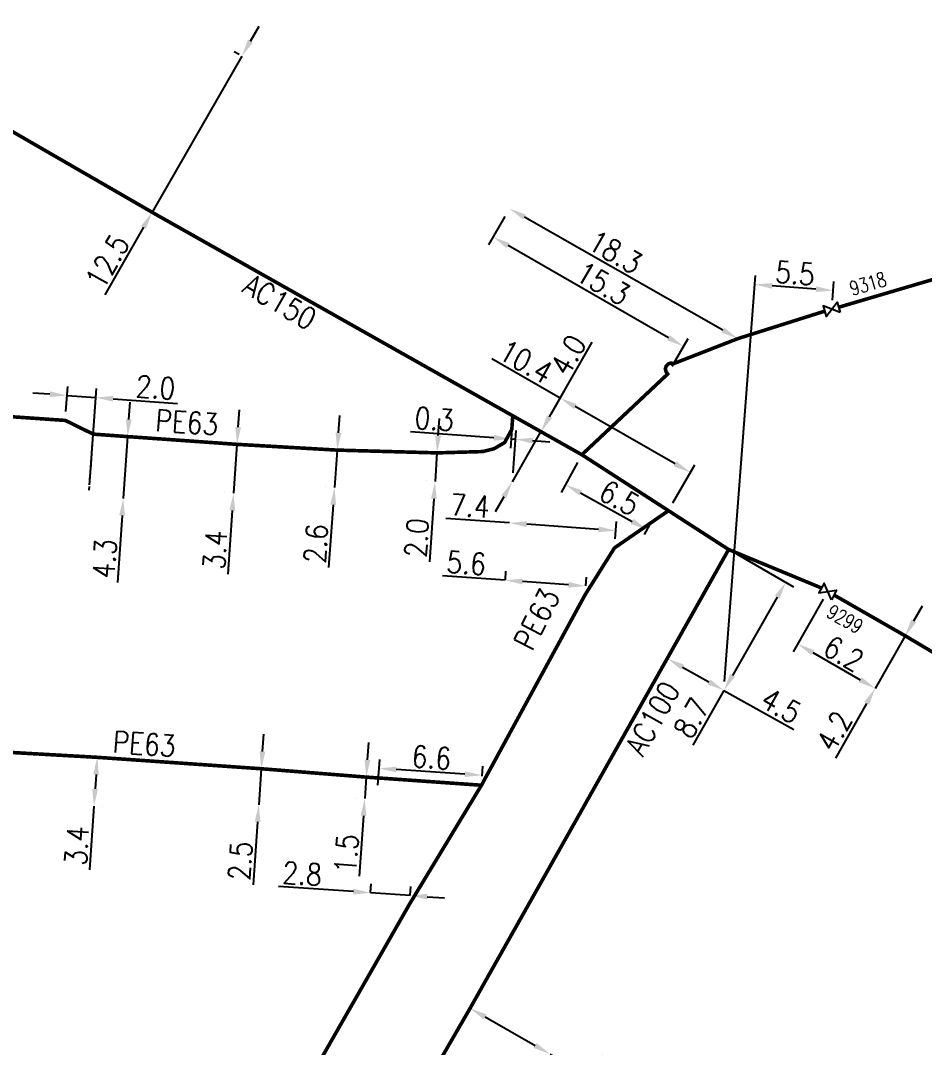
# Model space of a CAD drawing. Header units: millimetres. Extents: x 155997 to 157006, y 121209 to 122008.
# Drawn here: x 156614.9 to 156677.7, y 121591 to 121662.3 of the extents above; entities that cross this region are included whole.
import ezdxf
from ezdxf.enums import TextEntityAlignment as Align

# ---------------------------------------------------------------- set-up
doc = ezdxf.new("R2010")
doc.units = ezdxf.units.MM
for name, pattern in [('DASHED', [0.75, 0.5, -0.25]), ('L_100_AP', [14, 10, -1.5, 1, -1.5]), ('L_25_AP', [2000, 1000, 1000]), ('L_25_PE', [2000, 1000, 1000])]:
    doc.linetypes.add(name, pattern=pattern)
doc.layers.get('0').update_dxf_attribs({"linetype": 'CONTINUOUS'})
for name, color, linetype in [('L_140', 3, 'CONTINUOUS'), ('L_150', 1, 'CONTINUOUS'), ('L_300', 7, 'CONTINUOUS')]:
    doc.layers.add(name, color=color, linetype=linetype)
doc.styles.get("Standard").update_dxf_attribs({"font": 'romans.shx', "width": 0.85})
doc.dimstyles.get("Standard").update_dxf_attribs({"dimtxt": 1.5, "dimasz": 1.2, "dimexe": 0.625, "dimexo": 0.625, "dimgap": 0.25, "dimtad": 1, "dimdec": 1, "dimzin": 0, "dimdsep": 46, "dimtxsty": 'Standard', "dimcen": -0.5, "dimadec": 0, "dimazin": 0, "dimtfac": 1, "dimtdec": 1, "dimtmove": 0, "dimatfit": 3, "dimfxl": 0, "dimtolj": 1, "dimtzin": 0, "dimarcsym": 0})

# ---------------------------------------------------------------- blocks, each defined once
blk = doc.blocks.new('*D377')
at = {"layer": 'L_150', "color": 0, "linetype": 'Continuous', "lineweight": -2, "transparency": 16777216}
for p, q in [((156648.543, 121648.677), (156648.543, 121648.677)), ((156663.672, 121640.785), (156649.895, 121648.626)), ((156664.406, 121639.648), (156664.406, 121639.648))]:
    blk.add_line(p, q, dxfattribs=at)
at = {"layer": 'L_150', "color": 0, "linetype": 'Continuous', "transparency": 16777216}
for points in [[(156649.994, 121648.8), (156649.796, 121648.453), (156648.853, 121649.22)], [(156663.771, 121640.959), (156663.573, 121640.611), (156664.715, 121640.191)]]:
    blk.add_solid(points, dxfattribs=at)
at = {"layer": 'L_150', "color": 0, "linetype": 'Continuous', "transparency": 16777216, "insert": (156656.197, 121646.19), "char_height": 1.5, "attachment_point": 5, "rotation": 330.35218}
blk.add_mtext('\\A1;18.3', dxfattribs=at)
blk = doc.blocks.new('*D378')
at = {"layer": 'L_150', "color": 0, "linetype": 'Continuous', "lineweight": -2, "transparency": 16777216}
for p, q in [((156663.768, 121625.003), (156659.516, 121617.429)), ((156660.868, 121617.386), (156662.702, 121616.357)), ((156663.748, 121615.769), (156668.607, 121613.042))]:
    blk.add_line(p, q, dxfattribs=at)
at = {"layer": 'L_150', "color": 0, "linetype": 'Continuous', "transparency": 16777216}
for points in [[(156660.966, 121617.561), (156660.77, 121617.212), (156659.822, 121617.974)], [(156662.8, 121616.531), (156662.604, 121616.182), (156663.748, 121615.769)]]:
    blk.add_solid(points, dxfattribs=at)
at = {"layer": 'L_150', "color": 0, "linetype": 'Continuous', "transparency": 16777216, "insert": (156667.714, 121614.69), "char_height": 1.5, "attachment_point": 5, "rotation": 330.69015}
blk.add_mtext('\\A1;4.5', dxfattribs=at)
blk = doc.blocks.new('*D379')
at = {"layer": 'L_150', "color": 0, "linetype": 'Continuous', "lineweight": -2, "transparency": 16777216}
for p, q in [((156653.58, 121631.582), (156652.437, 121629.507)), ((156653.79, 121629.475), (156657.377, 121627.498)), ((156658.241, 121626.581), (156658.729, 121627.467))]:
    blk.add_line(p, q, dxfattribs=at)
at = {"layer": 'L_150', "color": 0, "linetype": 'Continuous', "transparency": 16777216}
for points in [[(156653.886, 121629.651), (156653.693, 121629.3), (156652.739, 121630.055)], [(156657.473, 121627.674), (156657.28, 121627.323), (156658.427, 121626.919)]]:
    blk.add_solid(points, dxfattribs=at)
at = {"layer": 'L_150', "color": 0, "linetype": 'Continuous', "transparency": 16777216, "insert": (156656.492, 121629.128), "char_height": 1.5, "attachment_point": 5, "rotation": 331.13817}
blk.add_mtext('\\A1;6.5', dxfattribs=at)
blk = doc.blocks.new('*D380')
at = {"layer": 'L_150', "color": 0, "linetype": 'Continuous', "lineweight": -2, "transparency": 16777216}
for p, q in [((156648.852, 121627.392), (156644.431, 121627.709)), ((156655.036, 121626.948), (156650.049, 121627.306)), ((156656.191, 121626.283), (156656.278, 121627.486))]:
    blk.add_line(p, q, dxfattribs=at)
at = {"layer": 'L_150', "color": 0, "linetype": 'Continuous', "transparency": 16777216}
for points in [[(156650.063, 121627.506), (156650.034, 121627.107), (156648.852, 121627.392)], [(156655.05, 121627.148), (156655.022, 121626.749), (156656.233, 121626.862)]]:
    blk.add_solid(points, dxfattribs=at)
at = {"layer": 'L_150', "color": 0, "linetype": 'Continuous', "transparency": 16777216, "insert": (156646.115, 121628.591), "char_height": 1.5, "attachment_point": 5, "rotation": 355.89567}
blk.add_mtext('\\A1;7.4', dxfattribs=at)
blk = doc.blocks.new('*D381')
at = {"layer": 'L_150', "color": 0, "linetype": 'Continuous', "lineweight": -2, "transparency": 16777216}
for p, q in [((156648.568, 121623.434), (156648.611, 121624.037)), ((156648.566, 121623.413), (156644.206, 121623.726)), ((156652.955, 121623.098), (156649.763, 121623.327)), ((156654.153, 121623.033), (156654.197, 121623.636))]:
    blk.add_line(p, q, dxfattribs=at)
at = {"layer": 'L_150', "color": 0, "linetype": 'Continuous', "transparency": 16777216}
for points in [[(156649.778, 121623.527), (156649.749, 121623.128), (156648.566, 121623.413)], [(156652.969, 121623.298), (156652.941, 121622.899), (156654.152, 121623.012)]]:
    blk.add_solid(points, dxfattribs=at)
at = {"layer": 'L_150', "color": 0, "linetype": 'Continuous', "transparency": 16777216, "insert": (156645.859, 121624.61), "char_height": 1.5, "attachment_point": 5, "rotation": 355.89567}
blk.add_mtext('\\A1;5.6', dxfattribs=at)
blk = doc.blocks.new('*D382')
at = {"layer": 'L_150', "color": 0, "linetype": 'Continuous', "lineweight": -2, "transparency": 16777216}
for p, q in [((156652.382, 121636.065), (156647.639, 121638.779)), ((156651.744, 121634.95), (156652.692, 121636.607)), ((156660.372, 121631.492), (156653.423, 121635.469)), ((156660.207, 121628.788), (156661.724, 121631.439))]:
    blk.add_line(p, q, dxfattribs=at)
at = {"layer": 'L_150', "color": 0, "linetype": 'Continuous', "transparency": 16777216}
for points in [[(156653.523, 121635.642), (156653.324, 121635.295), (156652.382, 121636.065)], [(156660.471, 121631.666), (156660.273, 121631.319), (156661.414, 121630.896)]]:
    blk.add_solid(points, dxfattribs=at)
at = {"layer": 'L_150', "color": 0, "linetype": 'Continuous', "transparency": 16777216, "insert": (156649.987, 121638.588), "char_height": 1.5, "attachment_point": 5, "rotation": 330.21988}
blk.add_mtext('\\A1;10.4', dxfattribs=at)
blk = doc.blocks.new('*D471')
at = {"layer": 'L_150', "color": 0, "linetype": 'Continuous', "lineweight": -2, "ltscale": 0.5, "transparency": 16777216}
for p, q in [((156630.864, 121660.841), (156631.462, 121661.882)), ((156630.266, 121659.801), (156624.041, 121648.961)), ((156630.073, 121659.912), (156629.724, 121660.112)), ((156623.847, 121649.073), (156623.499, 121649.273)), ((156623.443, 121647.921), (156620.752, 121643.235))]:
    blk.add_line(p, q, dxfattribs=at)
at = {"layer": 'L_150', "color": 0, "linetype": 'Continuous', "ltscale": 0.5, "transparency": 16777216}
for points in [[(156630.691, 121660.941), (156631.038, 121660.742), (156630.266, 121659.801)], [(156623.27, 121648.02), (156623.617, 121647.821), (156624.041, 121648.961)]]:
    blk.add_solid(points, dxfattribs=at)
at = {"layer": 'L_150', "color": 0, "linetype": 'Continuous', "ltscale": 0.5, "transparency": 16777216, "insert": (156620.932, 121645.556), "char_height": 1.5, "attachment_point": 5, "rotation": 60.12921}
blk.add_mtext('\\A1;12.5', dxfattribs=at)
blk = doc.blocks.new('*D472')
at = {"layer": 'L_150', "color": 0, "linetype": 'Continuous', "lineweight": -2, "ltscale": 0.5, "transparency": 16777216}
for p, q in [((156651.64, 121634.768), (156654.599, 121639.939)), ((156649.057, 121630.255), (156651.044, 121633.727)), ((156648.461, 121629.213), (156647.865, 121628.172))]:
    blk.add_line(p, q, dxfattribs=at)
at = {"layer": 'L_150', "color": 0, "linetype": 'Continuous', "ltscale": 0.5, "transparency": 16777216}
for points in [[(156651.466, 121634.868), (156651.814, 121634.669), (156651.044, 121633.727)], [(156648.288, 121629.313), (156648.635, 121629.114), (156649.057, 121630.255)]]:
    blk.add_solid(points, dxfattribs=at)
at = {"layer": 'L_150', "color": 0, "linetype": 'Continuous', "ltscale": 0.5, "transparency": 16777216, "insert": (156652.943, 121639.059), "char_height": 1.5, "attachment_point": 5, "rotation": 60.21988}
blk.add_mtext('\\A1;4.0', dxfattribs=at)
blk = doc.blocks.new('*D481')
at = {"layer": 'L_150', "color": 0, "linetype": 'Continuous', "lineweight": -2, "ltscale": 0.5, "transparency": 16777216}
for p, q in [((156643.903, 121633.455), (156643.986, 121634.652)), ((156643.197, 121632.301), (156643.197, 121632.301)), ((156643.821, 121632.258), (156643.683, 121630.263)), ((156643.06, 121630.306), (156643.06, 121630.306)), ((156643.6, 121629.065), (156643.3, 121624.704))]:
    blk.add_line(p, q, dxfattribs=at)
at = {"layer": 'L_150', "color": 0, "linetype": 'Continuous', "ltscale": 0.5, "transparency": 16777216}
for points in [[(156643.704, 121633.469), (156644.103, 121633.441), (156643.821, 121632.258)], [(156643.401, 121629.079), (156643.8, 121629.052), (156643.683, 121630.263)]]:
    blk.add_solid(points, dxfattribs=at)
at = {"layer": 'L_150', "color": 0, "linetype": 'Continuous', "ltscale": 0.5, "transparency": 16777216, "insert": (156642.411, 121626.355), "char_height": 1.5, "attachment_point": 5, "rotation": 86.05481}
blk.add_mtext('\\A1;2.0', dxfattribs=at)
blk = doc.blocks.new('*D482')
at = {"layer": 'L_150', "color": 0, "linetype": 'Continuous', "lineweight": -2, "ltscale": 0.5, "transparency": 16777216}
for p, q in [((156636.979, 121633.647), (156637.067, 121634.843)), ((156636.268, 121632.495), (156636.268, 121632.495)), ((156636.891, 121632.45), (156636.701, 121629.857)), ((156636.078, 121629.902), (156636.078, 121629.902)), ((156636.613, 121628.66), (156636.293, 121624.3))]:
    blk.add_line(p, q, dxfattribs=at)
at = {"layer": 'L_150', "color": 0, "linetype": 'Continuous', "ltscale": 0.5, "transparency": 16777216}
for points in [[(156636.78, 121633.661), (156637.179, 121633.632), (156636.891, 121632.45)], [(156636.414, 121628.675), (156636.813, 121628.645), (156636.701, 121629.857)]]:
    blk.add_solid(points, dxfattribs=at)
at = {"layer": 'L_150', "color": 0, "linetype": 'Continuous', "ltscale": 0.5, "transparency": 16777216, "insert": (156635.412, 121625.955), "char_height": 1.5, "attachment_point": 5, "rotation": 85.80298}
blk.add_mtext('\\A1;2.6', dxfattribs=at)
blk = doc.blocks.new('*D483')
at = {"layer": 'L_150', "color": 0, "linetype": 'Continuous', "lineweight": -2, "ltscale": 0.5, "transparency": 16777216}
for p, q in [((156630.014, 121634.047), (156630.099, 121635.244)), ((156629.307, 121632.893), (156629.307, 121632.893)), ((156629.93, 121632.85), (156629.691, 121629.458)), ((156629.068, 121629.502), (156629.068, 121629.502)), ((156629.607, 121628.261), (156629.296, 121623.84))]:
    blk.add_line(p, q, dxfattribs=at)
at = {"layer": 'L_150', "color": 0, "linetype": 'Continuous', "ltscale": 0.5, "transparency": 16777216}
for points in [[(156629.815, 121634.061), (156630.214, 121634.033), (156629.93, 121632.85)], [(156629.408, 121628.275), (156629.807, 121628.247), (156629.691, 121629.458)]]:
    blk.add_solid(points, dxfattribs=at)
at = {"layer": 'L_150', "color": 0, "linetype": 'Continuous', "ltscale": 0.5, "transparency": 16777216, "insert": (156628.412, 121625.522), "char_height": 1.5, "attachment_point": 5, "rotation": 85.97371}
blk.add_mtext('\\A1;3.4', dxfattribs=at)
blk = doc.blocks.new('*D484')
at = {"layer": 'L_150', "color": 0, "linetype": 'Continuous', "lineweight": -2, "ltscale": 0.5, "transparency": 16777216}
for p, q in [((156622.42, 121634.585), (156622.504, 121635.782)), ((156622.335, 121633.388), (156622.033, 121629.098)), ((156621.949, 121627.901), (156621.622, 121623.258))]:
    blk.add_line(p, q, dxfattribs=at)
at = {"layer": 'L_150', "color": 0, "linetype": 'Continuous', "ltscale": 0.5, "transparency": 16777216}
for points in [[(156622.22, 121634.599), (156622.619, 121634.571), (156622.335, 121633.388)], [(156621.75, 121627.915), (156622.149, 121627.887), (156622.033, 121629.098)]]:
    blk.add_solid(points, dxfattribs=at)
at = {"layer": 'L_150', "color": 0, "linetype": 'Continuous', "ltscale": 0.5, "transparency": 16777216, "insert": (156620.736, 121624.91), "char_height": 1.5, "attachment_point": 5, "rotation": 85.97371}
blk.add_mtext('\\A1;4.3', dxfattribs=at)
blk = doc.blocks.new('*D485')
at = {"layer": 'L_150', "color": 0, "linetype": 'Continuous', "lineweight": -2, "ltscale": 0.5, "transparency": 16777216}
for p, q in [((156649.04, 121634.208), (156648.924, 121632.595)), ((156647.772, 121633.305), (156641.986, 121633.72)), ((156649.102, 121630.878), (156649.313, 121633.821)), ((156649.268, 121633.197), (156648.969, 121633.219)), ((156650.465, 121633.111), (156651.662, 121633.025))]:
    blk.add_line(p, q, dxfattribs=at)
at = {"layer": 'L_150', "color": 0, "linetype": 'Continuous', "ltscale": 0.5, "transparency": 16777216}
for points in [[(156647.787, 121633.504), (156647.758, 121633.105), (156648.969, 121633.219)], [(156650.48, 121633.311), (156650.451, 121632.912), (156649.268, 121633.197)]]:
    blk.add_solid(points, dxfattribs=at)
at = {"layer": 'L_150', "color": 0, "linetype": 'Continuous', "ltscale": 0.5, "transparency": 16777216, "insert": (156643.639, 121634.604), "char_height": 1.5, "attachment_point": 5, "rotation": 355.89567}
blk.add_mtext('\\A1;0.3', dxfattribs=at)
blk = doc.blocks.new('*D429')
at = {"layer": 'L_150', "color": 0, "linetype": 'Continuous', "lineweight": -2, "ltscale": 0.5, "transparency": 16777216}
for p, q in [((156618.056, 121635.133), (156618.18, 121636.865)), ((156616.939, 121636.328), (156615.742, 121636.414)), ((156618.136, 121636.242), (156620.131, 121636.099)), ((156619.714, 121630.3), (156620.175, 121636.722)), ((156621.328, 121636.013), (156625.792, 121635.692))]:
    blk.add_line(p, q, dxfattribs=at)
at = {"layer": 'L_150', "color": 0, "linetype": 'Continuous', "ltscale": 0.5, "transparency": 16777216}
for points in [[(156616.953, 121636.527), (156616.924, 121636.128), (156618.136, 121636.242)], [(156621.342, 121636.212), (156621.313, 121635.813), (156620.131, 121636.099)]]:
    blk.add_solid(points, dxfattribs=at)
at = {"layer": 'L_150', "color": 0, "linetype": 'Continuous', "ltscale": 0.5, "transparency": 16777216, "insert": (156624.282, 121636.803), "char_height": 1.5, "attachment_point": 5, "rotation": 355.89352}
blk.add_mtext('\\A1;2.0', dxfattribs=at)
blk = doc.blocks.new('*D684')
at = {"layer": 'L_150', "color": 0, "linetype": 'Continuous', "lineweight": -2, "transparency": 16777216}
for p, q in [((156620.849, 121611.078), (156620.849, 121611.078)), ((156620.144, 121609.923), (156620.077, 121608.926)), ((156619.996, 121607.728), (156619.697, 121603.306)), ((156620.62, 121607.686), (156620.62, 121607.686))]:
    blk.add_line(p, q, dxfattribs=at)
at = {"layer": 'L_150', "color": 0, "linetype": 'Continuous', "transparency": 16777216}
for points in [[(156619.945, 121609.937), (156620.344, 121609.91), (156620.225, 121611.121)], [(156619.877, 121608.939), (156620.276, 121608.912), (156619.996, 121607.728)]]:
    blk.add_solid(points, dxfattribs=at)
at = {"layer": 'L_150', "color": 0, "linetype": 'Continuous', "transparency": 16777216, "insert": (156618.808, 121604.986), "char_height": 1.5, "attachment_point": 5, "rotation": 86.13276}
blk.add_mtext('\\A1;3.4', dxfattribs=at)
blk = doc.blocks.new('*D685')
at = {"layer": 'L_150', "color": 0, "linetype": 'Continuous', "lineweight": -2, "transparency": 16777216}
for p, q in [((156631.702, 121611.525), (156631.786, 121612.722)), ((156631.617, 121610.328), (156631.441, 121607.834)), ((156631.357, 121606.637), (156631.049, 121602.277))]:
    blk.add_line(p, q, dxfattribs=at)
at = {"layer": 'L_150', "color": 0, "linetype": 'Continuous', "transparency": 16777216}
for points in [[(156631.502, 121611.539), (156631.901, 121611.511), (156631.617, 121610.328)], [(156631.157, 121606.651), (156631.556, 121606.623), (156631.441, 121607.834)]]:
    blk.add_solid(points, dxfattribs=at)
at = {"layer": 'L_150', "color": 0, "linetype": 'Continuous', "transparency": 16777216, "insert": (156630.163, 121603.929), "char_height": 1.5, "attachment_point": 5, "rotation": 85.96203}
blk.add_mtext('\\A1;2.5', dxfattribs=at)
blk = doc.blocks.new('*D686')
at = {"layer": 'L_150', "color": 0, "linetype": 'Continuous', "lineweight": -2, "transparency": 16777216}
for p, q in [((156638.991, 121610.944), (156639.076, 121612.141)), ((156638.283, 121609.791), (156638.283, 121609.791)), ((156638.907, 121609.747), (156638.801, 121608.251)), ((156638.178, 121608.295), (156638.178, 121608.295)), ((156638.717, 121607.054), (156638.422, 121602.875))]:
    blk.add_line(p, q, dxfattribs=at)
at = {"layer": 'L_150', "color": 0, "linetype": 'Continuous', "transparency": 16777216}
for points in [[(156638.792, 121610.958), (156639.191, 121610.93), (156638.907, 121609.747)], [(156638.517, 121607.068), (156638.916, 121607.04), (156638.801, 121608.251)]]:
    blk.add_solid(points, dxfattribs=at)
at = {"layer": 'L_150', "color": 0, "linetype": 'Continuous', "transparency": 16777216, "insert": (156637.53, 121604.436), "char_height": 1.5, "attachment_point": 5, "rotation": 85.96631}
blk.add_mtext('\\A1;1.5', dxfattribs=at)
blk = doc.blocks.new('*D687')
at = {"layer": 'L_150', "color": 0, "linetype": 'Continuous', "lineweight": -2, "transparency": 16777216}
for p, q in [((156638.011, 121601.797), (156632.81, 121602.156)), ((156639.209, 121601.735), (156639.251, 121602.338)), ((156641.953, 121601.546), (156641.994, 121602.149)), ((156641.951, 121601.525), (156639.208, 121601.714)), ((156643.148, 121601.443), (156644.346, 121601.36))]:
    blk.add_line(p, q, dxfattribs=at)
at = {"layer": 'L_150', "color": 0, "linetype": 'Continuous', "transparency": 16777216}
for points in [[(156638.024, 121601.996), (156637.997, 121601.597), (156639.208, 121601.714)], [(156643.162, 121601.642), (156643.135, 121601.243), (156641.951, 121601.525)]]:
    blk.add_solid(points, dxfattribs=at)
at = {"layer": 'L_150', "color": 0, "linetype": 'Continuous', "transparency": 16777216, "insert": (156634.461, 121603.044), "char_height": 1.5, "attachment_point": 5, "rotation": 356.05472}
blk.add_mtext('\\A1;2.8', dxfattribs=at)
blk = doc.blocks.new('*D688')
at = {"layer": 'L_150', "color": 0, "linetype": 'Continuous', "lineweight": -2, "transparency": 16777216}
for p, q in [((156639.721, 121609.181), (156639.84, 121610.974)), ((156646.949, 121609.807), (156646.995, 121610.5)), ((156645.756, 121609.956), (156640.996, 121610.271))]:
    blk.add_line(p, q, dxfattribs=at)
at = {"layer": 'L_150', "color": 0, "linetype": 'Continuous', "transparency": 16777216}
for points in [[(156641.009, 121610.47), (156640.983, 121610.071), (156639.798, 121610.35)], [(156645.769, 121610.155), (156645.743, 121609.756), (156646.953, 121609.876)]]:
    blk.add_solid(points, dxfattribs=at)
at = {"layer": 'L_150', "color": 0, "linetype": 'Continuous', "transparency": 16777216, "insert": (156643.442, 121611.111), "char_height": 1.5, "attachment_point": 5, "rotation": 356.21387}
blk.add_mtext('\\A1;6.6', dxfattribs=at)
blk = doc.blocks.new('*D919')
at = {"layer": 'L_150', "color": 0, "linetype": 'Continuous', "lineweight": -2, "transparency": 16777216}
for p, q in [((156647.159, 121593.099), (156650.632, 121591.115)), ((156651.674, 121590.519), (156656.686, 121587.655))]:
    blk.add_line(p, q, dxfattribs=at)
at = {"layer": 'L_150', "color": 0, "linetype": 'Continuous', "transparency": 16777216}
for points in [[(156647.259, 121593.273), (156647.06, 121592.926), (156646.118, 121593.695)], [(156650.732, 121591.288), (156650.533, 121590.941), (156651.674, 121590.519)]]:
    blk.add_solid(points, dxfattribs=at)
at = {"layer": 'L_150', "color": 0, "linetype": 'Continuous', "transparency": 16777216, "insert": (156655.806, 121589.31), "char_height": 1.5, "attachment_point": 5, "rotation": 330.25187}
blk.add_mtext('\\A1;6.4', dxfattribs=at)
blk = doc.blocks.new('*D922')
at = {"layer": 'L_300', "color": 0, "linetype": 'Continuous', "lineweight": -2, "transparency": 16777216}
for p, q in [((156671.498, 121622.323), (156676.88, 121619.245)), ((156676.934, 121620.597), (156677.529, 121621.639)), ((156676.338, 121619.556), (156674.253, 121615.91)), ((156673.657, 121614.868), (156671.487, 121611.073))]:
    blk.add_line(p, q, dxfattribs=at)
at = {"layer": 'L_300', "color": 0, "linetype": 'Continuous', "transparency": 16777216}
for points in [[(156676.76, 121620.697), (156677.107, 121620.498), (156676.338, 121619.556)], [(156673.483, 121614.967), (156673.83, 121614.769), (156674.253, 121615.91)]]:
    blk.add_solid(points, dxfattribs=at)
at = {"layer": 'L_300', "color": 0, "linetype": 'Continuous', "transparency": 16777216, "insert": (156671.406, 121612.946), "char_height": 1.5, "attachment_point": 5, "rotation": 60.23335}
blk.add_mtext('\\A1;4.2', dxfattribs=at)
blk = doc.blocks.new('*D923')
at = {"layer": 'L_300', "color": 0, "linetype": 'Continuous', "lineweight": -2, "transparency": 16777216}
for p, q in [((156670.646, 121622.091), (156668.56, 121618.445)), ((156669.912, 121618.392), (156673.211, 121616.506))]:
    blk.add_line(p, q, dxfattribs=at)
at = {"layer": 'L_300', "color": 0, "linetype": 'Continuous', "transparency": 16777216}
for points in [[(156670.012, 121618.566), (156669.813, 121618.219), (156668.871, 121618.988)], [(156673.31, 121616.679), (156673.112, 121616.332), (156674.253, 121615.91)]]:
    blk.add_solid(points, dxfattribs=at)
at = {"layer": 'L_300', "color": 0, "linetype": 'Continuous', "transparency": 16777216, "insert": (156672.058, 121618.317), "char_height": 1.5, "attachment_point": 5, "rotation": 330.23335}
blk.add_mtext('\\A1;6.2', dxfattribs=at)
blk = doc.blocks.new('*D924')
at = {"layer": 'L_300', "color": 0, "linetype": 'Continuous', "lineweight": -2, "transparency": 16777216}
for p, q in [((156663.796, 121616.393), (156665.946, 121644.57)), ((156671.281, 121642.856), (156671.38, 121644.155)), ((156670.136, 121643.623), (156667.095, 121643.855))]:
    blk.add_line(p, q, dxfattribs=at)
at = {"layer": 'L_300', "color": 0, "linetype": 'Continuous', "transparency": 16777216}
for points in [[(156667.11, 121644.054), (156667.08, 121643.656), (156665.898, 121643.946)], [(156670.151, 121643.822), (156670.121, 121643.424), (156671.333, 121643.532)]]:
    blk.add_solid(points, dxfattribs=at)
at = {"layer": 'L_300', "color": 0, "linetype": 'Continuous', "transparency": 16777216, "insert": (156668.692, 121644.736), "char_height": 1.5, "attachment_point": 5, "rotation": 355.63561}
blk.add_mtext('\\A1;5.5', dxfattribs=at)
blk = doc.blocks.new('*D925')
at = {"layer": 'L_150', "color": 0, "linetype": 'Continuous', "lineweight": -2, "transparency": 16777216}
for p, q in [((156648.541, 121648.678), (156647.407, 121646.704)), ((156659.902, 121640.248), (156648.759, 121646.648)), ((156660.152, 121638.275), (156661.254, 121640.193))]:
    blk.add_line(p, q, dxfattribs=at)
at = {"layer": 'L_150', "color": 0, "linetype": 'Continuous', "transparency": 16777216}
for points in [[(156648.859, 121646.822), (156648.66, 121646.475), (156647.719, 121647.246)], [(156660.002, 121640.422), (156659.802, 121640.075), (156660.943, 121639.651)]]:
    blk.add_solid(points, dxfattribs=at)
at = {"layer": 'L_150', "color": 0, "linetype": 'Continuous', "transparency": 16777216, "insert": (156655.35, 121644.016), "char_height": 1.5, "attachment_point": 5, "rotation": 330.12921}
blk.add_mtext('\\A1;15.3', dxfattribs=at)
blk = doc.blocks.new('*D936')
at = {"layer": 'L_150', "color": 0, "linetype": 'Continuous', "lineweight": -2, "transparency": 16777216}
for p, q in [((156664.616, 121625.238), (156668.585, 121622.968)), ((156667.447, 121622.236), (156664.344, 121616.811)), ((156663.748, 121615.769), (156661.578, 121611.975))]:
    blk.add_line(p, q, dxfattribs=at)
at = {"layer": 'L_150', "color": 0, "linetype": 'Continuous', "transparency": 16777216}
for points in [[(156667.273, 121622.336), (156667.62, 121622.137), (156668.042, 121623.278)], [(156664.17, 121616.91), (156664.517, 121616.712), (156663.748, 121615.769)]]:
    blk.add_solid(points, dxfattribs=at)
at = {"layer": 'L_150', "color": 0, "linetype": 'Continuous', "transparency": 16777216, "insert": (156661.497, 121613.848), "char_height": 1.5, "attachment_point": 5, "rotation": 60.23335}
blk.add_mtext('\\A1;8.7', dxfattribs=at)
blk = doc.blocks.new('L_300_09')
at = {"color": 0, "linetype": 'Continuous', "flags": 128}
blk.add_lwpolyline([(0.5, -0.375), (-0.5, 0.375), (-0.5, -0.375), (0.5, 0.375), (0.5, -0.375)], dxfattribs=at)
at = {"color": 0, "linetype": 'Continuous', "width": 0.75}
blk.add_attdef('NUM', text='', height=1, dxfattribs=at).set_placement((0, 1.691), align=Align.MIDDLE_CENTER)
at = {"color": 0, "linetype": 'Continuous', "width": 0.75, "flags": 3}
for tag, p in [('DEF_LEG', (0, -5)), ('DEF_COUP', (0, -7.5)), ('DEF_TYPE', (0, -10))]:
    blk.add_attdef(tag, text='', height=1.2, dxfattribs=at).set_placement(p, align=Align.MIDDLE)

msp = doc.modelspace()

# ---------------------------------------------------------------- linework, layer by layer
at = {"layer": 'L_140', "linetype": 'L_100_AP', "ltscale": 0.5, "const_width": 0.25, "flags": 128}
msp.add_lwpolyline([(156826.109, 121690.946), (156802.977, 121684.559), (156784.213, 121679.389), (156774.854, 121677.12), (156754.605, 121670.918), (156746.427, 121666.753), (156746.427, 121666.753), (156743.596, 121665.869), (156741.813, 121664.793), (156739.604, 121662.674), (156738.569, 121661.768), (156737.022, 121661.035), (156714.143, 121654.209), (156697.536, 121649.972), (156697.536, 121649.972), (156671.715, 121642.368)], dxfattribs=at)
at = {"layer": 'L_150', "linetype": 'L_25_AP', "ltscale": 0.5, "const_width": 0.25, "flags": 128}
for points in [[(156416.129, 121754.432), (156416.624, 121754.363), (156417.076, 121754.299), (156417.775, 121754.98), (156422.171, 121754.341), (156431.789, 121752.956), (156436.764, 121752.253), (156444.903, 121751.103), (156444.903, 121751.103), (156445.65, 121750.753), (156451.044, 121748.228), (156460.155, 121743.042), (156462.524, 121741.594), (156470.951, 121736.8), (156477.606, 121733.015), (156491.696, 121724.958), (156493.366, 121724.002), (156510.063, 121714.285), (156524.651, 121705.895), (156528.037, 121703.947), (156536.241, 121699.136), (156538.939, 121697.577), (156547.633, 121692.549), (156563.977, 121683.406), (156566.843, 121681.803), (156576.274, 121676.527), (156598.401, 121663.761), (156601.374, 121662.048), (156608.809, 121657.754), (156624.389, 121648.761), (156649.085, 121634.832), (156651.044, 121633.727), (156653.882, 121632.129), (156653.882, 121632.129), (156653.882, 121632.129), (156653.882, 121632.129), (156664.074, 121625.548), (156670.52, 121622.878)], [(156670.752, 121642.098), (156664.715, 121640.191), (156664.715, 121640.191), (156660.256, 121638.456), (156660.256, 121638.456), (156660.051, 121638.497), (156659.893, 121638.441), (156659.741, 121638.29), (156659.678, 121638.1), (156659.732, 121637.883), (156659.841, 121637.733), (156653.882, 121632.129)], [(156664.074, 121625.548), (156664.074, 121625.548), (156646.118, 121593.695), (156642.137, 121586.815), (156642.137, 121586.815), (156628.683, 121562.206), (156624.305, 121555.61), (156615.971, 121541.211), (156612.492, 121535.403), (156612.492, 121535.403), (156608.558, 121524.678), (156608.161, 121523.596), (156607.776, 121522.559), (156605.803, 121517.243), (156604.53, 121513.615), (156601.783, 121506.065), (156584.481, 121460.839), (156580.738, 121450.838), (156580.524, 121450.839), (156579.89, 121449.192)], [(156671.392, 121622.389), (156676.338, 121619.556), (156682.821, 121615.708), (156682.821, 121615.708), (156686.067, 121613.732), (156692.381, 121610.257), (156700.929, 121604.979), (156704.972, 121602.476), (156722.328, 121591.795), (156746.459, 121577.106), (156754.798, 121571.523), (156765.421, 121564.272), (156775.053, 121557.207), (156777.32, 121554.987), (156784.86, 121547.603), (156789.408, 121543.15), (156796.845, 121535.911), (156825.403, 121509.22), (156833.699, 121501.756), (156853.668, 121483.59), (156856.062, 121482.731), (156866.258, 121472.787), (156880.443, 121459.037), (156895.211, 121445.042), (156915.365, 121419.314), (156927.432, 121402.431)]]:
    msp.add_lwpolyline(points, dxfattribs=at)
at = {"layer": 'L_150', "linetype": 'L_25_PE', "ltscale": 0.5, "const_width": 0.25}
msp.add_lwpolyline([(156562.274, 121638.606), (156570.284, 121638.287), (156577.423, 121638.354), (156583.199, 121637.911), (156584.049, 121636.711), (156591.307, 121636.194), (156598.597, 121635.777), (156605.919, 121635.238), (156612.974, 121634.857), (156618.011, 121634.51), (156619.948, 121633.559), (156622.335, 121633.388), (156629.93, 121632.85), (156636.891, 121632.45), (156643.821, 121632.258), (156646.988, 121632.348), (156647.779, 121632.544), (156648.517, 121632.973), (156649.017, 121633.891), (156649.085, 121634.832)], dxfattribs=at)
at = {"layer": 'L_150', "color": 7, "linetype": 'DASHED', "ltscale": 0.5, "flags": 128}
msp.add_lwpolyline([(156619.669, 121629.676), (156619.948, 121633.559)], dxfattribs=at)
at = {"layer": 'L_150', "linetype": 'L_25_PE', "ltscale": 0.5, "const_width": 0.25, "flags": 128}
for points in [[(156659.897, 121628.245), (156656.147, 121625.66), (156654.109, 121622.41), (156646.908, 121609.183), (156646.908, 121609.183), (156641.91, 121600.922), (156625.026, 121571.4), (156623.87, 121569.379), (156613.929, 121551.992), (156610.227, 121545.286), (156609.034, 121543.203)], [(156593.783, 121610.238), (156600.435, 121609.874), (156605.407, 121609.53), (156606.858, 121610.227), (156610.439, 121609.985), (156611.448, 121611.617), (156611.448, 121611.617), (156620.225, 121611.121), (156631.617, 121610.328), (156638.907, 121609.747), (156646.908, 121609.183)]]:
    msp.add_lwpolyline(points, dxfattribs=at)

# ---------------------------------------------------------------- block references
at = {"layer": 'L_300', "ltscale": 0.5}
ref = msp.add_blockref('L_300_09', (156671.234, 121642.233), dxfattribs=dict(at, rotation=15.70214238129818))
ref.add_attrib('NUM', '9318', dxfattribs={"layer": '0', "color": 0, "linetype": 'Continuous', "height": 1, "rotation": 16.42209, "width": 0.75}).set_placement((156673.752, 121643.996), align=Align.MIDDLE_CENTER)
ref = msp.add_blockref('L_300_09', (156670.956, 121622.634), dxfattribs=dict(at, rotation=330.7081715116843))
ref.add_attrib('NUM', '9299', dxfattribs={"layer": '0', "color": 0, "linetype": 'Continuous', "height": 1, "rotation": 330.50484, "width": 0.75}).set_placement((156672.156, 121620.723), align=Align.MIDDLE_CENTER)

# ---------------------------------------------------------------- texts
at = {"layer": 'L_150', "linetype": 'Continuous', "width": 0.85}
for s, rotation, p in [('AC150', 329.57923, (156630.196, 121643.46)), ('PE63', 63.12539, (156650.435, 121618.436)), ('AC100', 60.58707, (156658.108, 121611.1)), ('PE63', 355.86537, (156621.251, 121611.464))]:
    msp.add_text(s, height=1.5, rotation=rotation, dxfattribs=at).set_placement(p)
at = {"layer": 'L_150', "linetype": 'Continuous', "ltscale": 0.5, "width": 0.85}
msp.add_text('PE63', height=1.5, rotation=355.94788, dxfattribs=at).set_placement((156624.219, 121633.785))

# ---------------------------------------------------------------- dimensions: what is measured, and where the dimension line sits
at = {"layer": 'L_150', "linetype": 'Continuous', "ltscale": 0.5}
for base, p1, p2, angle, picture, middle in [((156630.266, 121659.801), (156624.389, 121648.761), (156630.615, 121659.601), 240.12921, '*D471', (156621.799, 121645.058)), ((156649.057, 121630.255), (156651.044, 121633.727), (156649.057, 121630.255), 60.21988, '*D472', (156653.811, 121638.562)), ((156620.131, 121636.099), (156618.011, 121634.51), (156619.669, 121629.676), 175.89352, '*D429', (156624.21, 121635.806)), ((156622.033, 121629.098), (156622.335, 121633.388), (156622.033, 121629.098), 85.97371, '*D484', (156621.734, 121624.84)), ((156649.268, 121633.197), (156649.085, 121634.832), (156649.057, 121630.255), 175.89567, '*D485', (156643.567, 121633.606)), ((156629.691, 121629.458), (156629.93, 121632.85), (156629.691, 121629.458), 85.97371, '*D483', (156629.41, 121625.452)), ((156636.701, 121629.857), (156636.891, 121632.45), (156636.701, 121629.857), 85.80298, '*D482', (156636.409, 121625.882)), ((156643.683, 121630.263), (156643.821, 121632.258), (156643.683, 121630.263), 86.05481, '*D481', (156643.409, 121626.286))]:
    dim = msp.add_linear_dim(base=base, p1=p1, p2=p2, angle=angle, dimstyle='Standard', override={"dimatfit": 0}, dxfattribs=at)
    dim.commit()
    dim.dimension.update_dxf_attribs({"geometry": picture, "text_midpoint": middle, "dimtype": 160})
at = {"layer": 'L_150', "linetype": 'Continuous'}
for base, p1, p2, angle, picture, middle in [((156647.7186, 121647.2458), (156659.8412, 121637.7328), (156648.8525, 121649.2201), 330.12921, '*D925', (156654.8522, 121643.1486)), ((156648.853, 121649.22), (156664.715, 121640.191), (156648.853, 121649.22), 330.35218, '*D377', (156655.703, 121645.321)), ((156652.382, 121636.065), (156659.897, 121628.245), (156651.434, 121634.408), 330.21988, '*D382', (156649.49, 121637.72)), ((156658.427, 121626.919), (156653.882, 121632.129), (156657.94, 121626.034), 151.13817, '*D379', (156656.009, 121628.252)), ((156648.852, 121627.392), (156656.147, 121625.66), (156648.852, 121627.392), 355.89567, '*D380', (156646.043, 121627.594)), ((156648.566, 121623.413), (156654.109, 121622.41), (156648.523, 121622.81), 355.89567, '*D381', (156645.788, 121623.613)), ((156663.748, 121615.769), (156664.074, 121625.548), (156663.748, 121615.769), 150.69015, '*D378', (156667.224, 121613.818)), ((156663.748, 121615.7694), (156664.0739, 121625.5478), (156663.748, 121615.7694), 60.23335, '*D936', (156662.365, 121613.3512)), ((156631.441, 121607.834), (156631.617, 121610.328), (156631.441, 121607.834), 85.96203, '*D685', (156631.161, 121603.858)), ((156638.801, 121608.251), (156638.907, 121609.747), (156638.801, 121608.251), 85.96631, '*D686', (156638.527, 121604.366)), ((156619.996, 121607.728), (156620.225, 121611.121), (156619.996, 121607.728), 86.13276, '*D684', (156619.806, 121604.919)), ((156639.208, 121601.714), (156641.91, 121600.922), (156639.166, 121601.111), 356.05472, '*D687', (156634.392, 121602.047)), ((156651.674, 121590.519), (156646.118, 121593.695), (156651.674, 121590.519), 150.25187, '*D919', (156655.309, 121588.442))]:
    dim = msp.add_linear_dim(base=base, p1=p1, p2=p2, angle=angle, dimstyle='Standard', dxfattribs=at)
    dim.commit()
    dim.dimension.update_dxf_attribs({"geometry": picture, "text_midpoint": middle, "dimtype": 160})
dim = msp.add_linear_dim(base=(156639.798, 121610.35), p1=(156646.908, 121609.183), p2=(156639.68, 121608.557), angle=356.21387, text='6.6', dimstyle='Standard', dxfattribs=at)
dim.commit()
dim.dimension.update_dxf_attribs({"geometry": '*D688', "text_midpoint": (156643.376, 121610.113), "dimtype": 160})
at = {"layer": 'L_300', "linetype": 'Continuous'}
for base, p1, p2, angle, picture, middle in [((156665.898487092, 121643.946391597), (156671.233575676, 121642.233080364), (156663.748, 121615.7694), 355.63560813, '*D924', (156668.615585243, 121643.739020825)), ((156674.253, 121615.91), (156670.956, 121622.634), (156674.253, 121615.91), 150.23335, '*D923', (156671.562, 121617.449)), ((156674.253, 121615.91), (156670.956, 121622.634), (156674.253, 121615.91), 60.23335, '*D922', (156672.274, 121612.45))]:
    dim = msp.add_linear_dim(base=base, p1=p1, p2=p2, angle=angle, dimstyle='Standard', override={"dimatfit": 0}, dxfattribs=at)
    dim.commit()
    dim.dimension.update_dxf_attribs({"geometry": picture, "text_midpoint": middle, "dimtype": 160})

doc.saveas('drawing.dxf')
